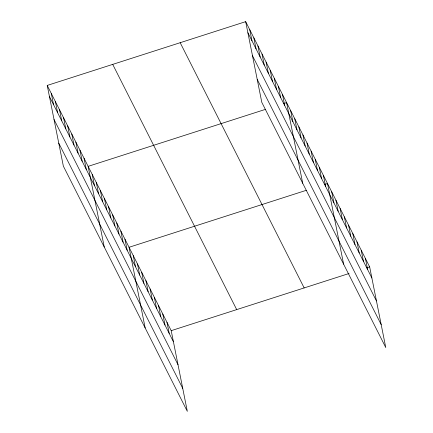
<?xml version="1.0" encoding="UTF-8"?>
<svg xmlns="http://www.w3.org/2000/svg" width="433" height="433" viewBox="0 0 433 433"><rect width="100%" height="100%" fill="white"/><g stroke="black" fill="none" stroke-linecap="round" stroke-linejoin="round"><path stroke-width="0.65" d="M47.224 85.436L171.203 330.66L187.327 411.35L63.348 166.12L47.224 85.436L245.673 21.65L369.652 266.88L385.776 347.564L261.797 102.34L245.673 21.65M265.38 109.392L88.137 166.359L104.261 247.048M283.469 103.579L286.586 102.578L302.71 183.262M306.293 190.314L129.05 247.286L145.174 327.97M324.382 184.501L327.5 183.5L343.623 264.19M171.203 330.66L349.068 273.494M366.535 267.881L369.652 266.88M247.893 32.751L371.871 277.981M252.477 55.716L376.456 300.946M257.207 79.374L381.186 324.604M180.182 42.699L304.166 287.929M112.715 64.387L236.694 309.611M49.443 96.537L173.422 341.767M54.033 119.503L178.012 364.727M58.758 143.161L182.742 388.385M365.436 258.539L367.655 269.645M361.219 250.204L363.439 261.305M357.003 241.863L359.222 252.969M352.792 233.528L355.006 244.629M348.576 225.187L350.795 236.294M344.359 216.852L346.579 227.953M340.143 208.511L342.362 219.618M335.927 200.176L338.146 211.277M331.71 191.835L333.93 202.942M323.408 175.408L325.627 186.509M319.316 167.317L321.535 178.418M315.224 159.225L317.443 170.326M311.132 151.128L313.351 162.234M307.04 143.036L309.259 154.143M302.948 134.944L305.168 146.045M298.857 126.853L301.076 137.954M294.765 118.761L296.984 129.862M290.678 110.669L292.892 121.77M282.495 94.481L284.714 105.587M278.403 86.389L280.622 97.495M274.311 78.297L276.53 89.398M270.219 70.206L272.438 81.307M266.127 62.114L268.346 73.215M262.035 54.022L264.254 65.123M257.944 45.925L260.163 57.032M253.852 37.833L256.071 48.94M249.765 29.742L251.979 40.848M166.992 322.325L169.211 333.426M162.776 313.985L164.995 325.091M158.559 305.649L160.778 316.75M154.343 297.309L156.562 308.415M150.127 288.973L152.346 300.074M145.916 280.633L148.135 291.739M141.699 272.297L143.918 283.399M137.483 263.957L139.702 275.063M133.267 255.622L135.486 266.723M124.958 239.189L127.178 250.296M120.872 231.098L123.086 242.204M116.78 223.006L118.999 234.107M112.688 214.914L114.907 226.015M108.596 206.822L110.816 217.923M104.505 198.731L106.724 209.832M100.413 190.639L102.632 201.74M96.321 182.542L98.54 193.648M92.229 174.45L94.448 185.557M84.045 158.267L86.264 169.368M79.959 150.175L82.173 161.276M75.867 142.084L78.086 153.185M71.775 133.986L73.994 145.093M67.683 125.895L69.902 137.001M63.591 117.803L65.811 128.91M59.5 109.711L61.719 120.812M55.408 101.62L57.627 112.721M51.316 93.528L53.535 104.629"/></g></svg>
